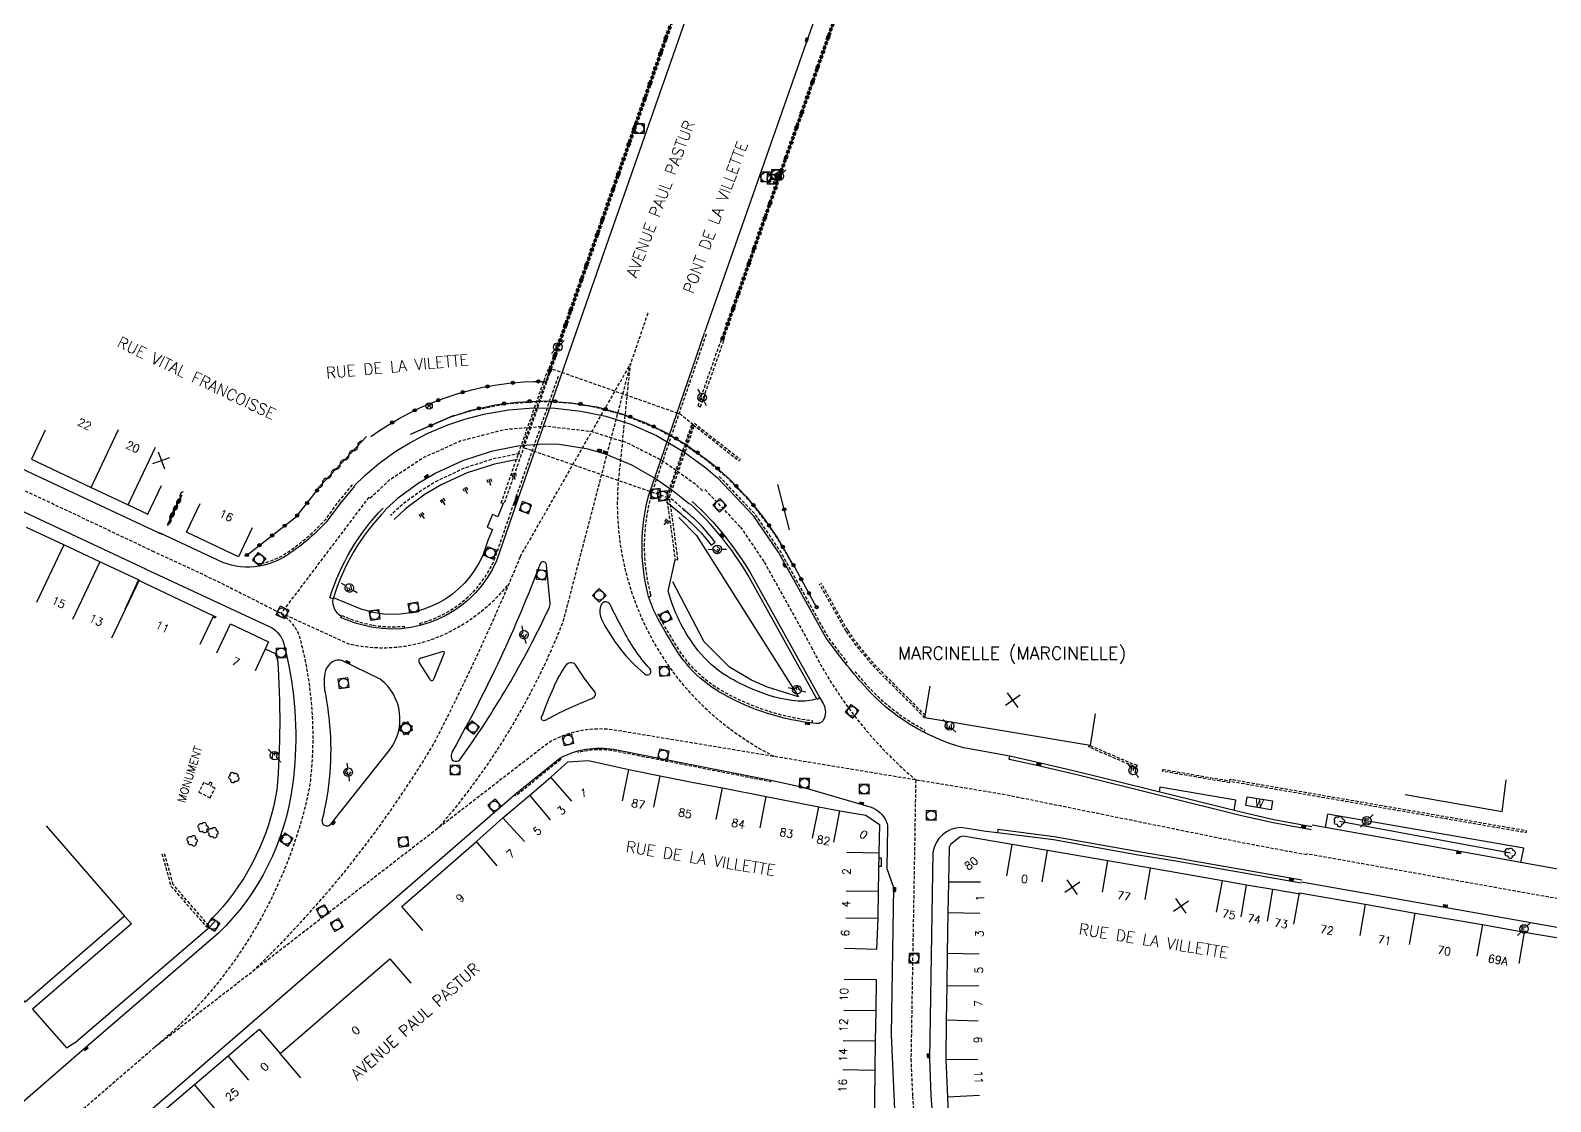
# Model space of a CAD drawing. Header units: millimetres. Extents: x 154000 to 155001, y 121000 to 122000.
# Drawn here: x 154498.4 to 154735.9, y 121436.9 to 121604.3 of the extents above; entities that cross this region are included whole.
import ezdxf
from ezdxf.enums import TextEntityAlignment as Align

# ---------------------------------------------------------------- set-up
doc = ezdxf.new("R2010")
doc.units = ezdxf.units.MM
doc.linetypes.add('DASHED', pattern=[0.75, 0.5, -0.25])
doc.layers.get('0').update_dxf_attribs({"linetype": 'CONTINUOUS'})
for name, color, linetype in [('W0001', 6, 'DASHED'), ('W0008', 7, 'CONTINUOUS'), ('W0017', 7, 'CONTINUOUS'), ('W0100', 7, 'CONTINUOUS'), ('W0112', 1, 'DASHED'), ('W0122', 7, 'DASHED'), ('W0211', 2, 'CONTINUOUS'), ('W0300', 7, 'CONTINUOUS'), ('W0302', 3, 'CONTINUOUS'), ('W0310', 3, 'CONTINUOUS'), ('W0322', 7, 'CONTINUOUS'), ('W0334', 7, 'CONTINUOUS'), ('W0400', 7, 'CONTINUOUS'), ('W0420', 7, 'CONTINUOUS'), ('W0469', 7, 'CONTINUOUS'), ('W0471', 7, 'CONTINUOUS'), ('W0980', 7, 'CONTINUOUS'), ('W0984', 7, 'CONTINUOUS'), ('W0989', 7, 'CONTINUOUS'), ('W0991', 7, 'CONTINUOUS'), ('W1102', 7, 'CONTINUOUS')]:
    doc.layers.add(name, color=color, linetype=linetype)
doc.styles.get("Standard").update_dxf_attribs({"font": 'romans.shx', "width": 0.85})

# ---------------------------------------------------------------- blocks, each defined once
blk = doc.blocks.new('T300')
for p, q in [((-0.8, 0.51), (-0.86, 0.34)), ((-0.86, 0.34), (-0.86, 0.17)), ((-0.86, 0.17), (-0.74, 0.06)), ((-0.69, 0.63), (-0.8, 0.51)), ((-0.8, -0.06), (-0.74, 0.06)), ((-0.74, 0.06), (-0.69, 0.11)), ((-0.57, 0.69), (-0.69, 0.63)), ((-0.46, 0.69), (-0.57, 0.69)), ((-0.29, 0.63), (-0.46, 0.69)), ((-0.29, 0.63), (-0.17, 0.74)), ((-0.23, 0.57), (-0.29, 0.63)), ((-0.17, 0.74), (-0.06, 0.8)), ((-0.06, 0.8), (0.06, 0.8)), ((0.06, 0.8), (0.23, 0.74)), ((0.23, 0.74), (0.34, 0.63)), ((0.34, 0.63), (0.4, 0.51)), ((0.46, 0.46), (0.34, 0.46)), ((0.4, 0.51), (0.4, 0.46)), ((0.57, 0.4), (0.46, 0.46)), ((0.57, 0.4), (0.69, 0.29)), ((0.69, 0.29), (0.74, 0.17)), ((0.74, 0.06), (0.69, -0.17)), ((0.74, 0.17), (0.74, 0.06)), ((-0.8, -0.17), (-0.8, -0.06)), ((-0.8, -0.23), (-0.8, -0.17)), ((-0.74, -0.34), (-0.8, -0.23)), ((-0.69, -0.4), (-0.74, -0.34)), ((-0.51, -0.46), (-0.69, -0.4)), ((-0.4, -0.46), (-0.51, -0.46)), ((-0.4, -0.46), (-0.34, -0.46)), ((-0.34, -0.46), (-0.34, -0.4)), ((-0.34, -0.51), (-0.34, -0.46)), ((-0.29, -0.63), (-0.34, -0.51)), ((-0.17, -0.74), (-0.29, -0.63)), ((-0.06, -0.8), (-0.17, -0.74)), ((0.06, -0.8), (-0.06, -0.8)), ((0.17, -0.74), (0.06, -0.8)), ((0.23, -0.69), (0.17, -0.74)), ((0.29, -0.46), (0.23, -0.46)), ((0.29, -0.63), (0.23, -0.69)), ((0.46, -0.4), (0.29, -0.46)), ((0.34, -0.51), (0.29, -0.63)), ((0.34, -0.51), (0.34, -0.46)), ((0.57, -0.34), (0.46, -0.4)), ((0.63, -0.29), (0.57, -0.34)), ((0.69, -0.17), (0.63, -0.29))]:
    blk.add_line(p, q)
blk = doc.blocks.new('T471')
for p, q in [((-0.333334, 0.333334), (-0.333334, -0.333334)), ((-0.333334, 0.333334), (0.333334, 0.333334)), ((-0.333334, 0), (0, 0)), ((0.500001, 0.500001), (1.000002, 1.000002)), ((-0.500001, -0.500001), (-1.000002, -1.000002)), ((-0.333334, -0.333334), (0.333334, -0.333334))]:
    blk.add_line(p, q)
blk.add_ellipse((0, 0), major_axis=(0.471405, 0.471405), ratio=1, start_param=5.4977871438, end_param=11.780972451)
blk = doc.blocks.new('T400')
for p, q in [((-0.15, 0.3), (0.15, 0.3)), ((-0.15, -0.25), (-0.15, 0.3)), ((-0.15, 0.15), (0.15, 0.15)), ((-0.15, 0), (0.15, 0)), ((0.15, 0.3), (0.15, -0.25)), ((-0.15, -0.15), (0.15, -0.15)), ((-0.15, -0.25), (-0.15, -0.3)), ((-0.15, -0.3), (0.15, -0.3)), ((0.15, -0.3), (0.15, -0.25))]:
    blk.add_line(p, q)
blk = doc.blocks.new('t322o')
at = {"color": 0, "linetype": 'Continuous'}
for radius in [0.25, 0.15]:
    blk.add_circle((0, 0), radius, dxfattribs=at)
blk = doc.blocks.new('T420')
for p, q in [((0.75, 0.75), (-0.75, 0.75)), ((-0.75, 0.75), (-0.75, -0.75)), ((0.75, 0.75), (0.75, -0.75)), ((0.75, -0.75), (-0.75, -0.75))]:
    blk.add_line(p, q)
blk.add_ellipse((0, 0), major_axis=(-0.53, 0.53), ratio=1, start_param=3.926991, end_param=10.210176)
blk = doc.blocks.new('t310o')
at = {"color": 0, "linetype": 'Continuous'}
for centre, start, end in [((-0.5, 0.38), 216.8699, 323.1304), ((0.5, -0.37), 36.8699, 143.1303)]:
    blk.add_arc(centre, 0.625, start, end, dxfattribs=at)
blk = doc.blocks.new('t211o')
at = {"color": 0, "linetype": 'Continuous'}
for p, q in [((-0.29, 0.5), (-0.29, 0)), ((0, 1), (0, 0)), ((0.29, 0.5), (0.29, 0))]:
    blk.add_line(p, q, dxfattribs=at)
blk = doc.blocks.new('t991o')
at = {"color": 0, "linetype": 'Continuous'}
for p, q in [((-1, 1), (1, -1)), ((-1, -1), (1, 1))]:
    blk.add_line(p, q, dxfattribs=at)
blk = doc.blocks.new('T469')
at = {"color": 0, "linetype": 'Continuous', "flags": 128}
for points in [[(-0.35, 0.35), (0.35, -0.35)], [(-0.35, -0.35), (0.35, 0.35)]]:
    blk.add_lwpolyline(points, dxfattribs=at)
at = {"color": 0, "linetype": 'Continuous'}
blk.add_circle((0, 0), 0.5, dxfattribs=at)

msp = doc.modelspace()

# ---------------------------------------------------------------- linework, layer by layer
at = {"layer": 'W0001'}
msp.add_lwpolyline([(154517.75, 121522.81), (154475.78, 121542.64), (154434.2, 121561.84), (154391.44, 121581.75), (154354.01, 121599.19), (154338.71, 121606.31)], dxfattribs=at)
at = {"layer": 'W0001', "flags": 128}
for points in [[(154594.87, 121560.09), (154592.15, 121552.12), (154581.58, 121511.77, -0.085002), (154562.09, 121479.61)], [(154614.61, 121490.82, -0.300878), (154590.24, 121533.09), (154592.15, 121552.12)], [(154517.42, 121522.99), (154527.2, 121518.44), (154536.85, 121513.56, -0.190432), (154540.36, 121509.8, -0.022184), (154541.4, 121505.49, -0.081433), (154542.01, 121485.98, -0.16842), (154517.92, 121445.45), (154424.29, 121364.51), (154193.3, 121165.28), (154006.71, 121004.48)], [(154574.94, 121522.04, -0.021142), (154561.45, 121492.89, -0.06709), (154533.04, 121457.14)], [(154536.85, 121513.56), (154548.11, 121508.46, 0.174368), (154563.57, 121510.16, 0.107546), (154573.13, 121517.73)], [(154697.8, 121475.45), (154686.93, 121477.5), (154650.45, 121484.89), (154590.05, 121494.89, 0.175034), (154579.46, 121493.04), (154517.92, 121445.45)]]:
    msp.add_lwpolyline(points, format="xyb", dxfattribs=at)
for points in [[(154574.94, 121522.04), (154592.15, 121552.12)], [(154551.47, 121531.21), (154554.67, 121534.16), (154559.73, 121537.5), (154565.56, 121540.14), (154572.48, 121541.95), (154578.96, 121542.47), (154586, 121541.65), (154591.6, 121539.88), (154597.31, 121536.99), (154602.29, 121533.42), (154603.5, 121532.27)], [(154551.28, 121531.35), (154537.59, 121513.22)], [(155000, 121421.94), (154820.58, 121453.67), (154697.82, 121475.61)]]:
    msp.add_lwpolyline(points, dxfattribs=at)
at = {"layer": 'W0001'}
msp.add_lwpolyline([(154603.79, 121532.54), (154609.34, 121526.69), (154613.07, 121521.21), (154620.41, 121507.95, 0.10158), (154636.73, 121487.16), (154635.98, 121443.55), (154636.23, 121437.7), (154636.67, 121431.61), (154637.02, 121427.81), (154638.25, 121415.71), (154639.95, 121400.87), (154640.88, 121391.45), (154641.72, 121371.3), (154641.49, 121348.35)], format="xyb", dxfattribs=at)
at = {"layer": 'W0008', "flags": 128}
for points in [[(154540.08, 121670.84), (154548.07, 121669.32), (154569.29, 121665.17), (154591.85, 121660.92), (154602.62, 121658.92, -0.059782), (154605.61, 121658.28, -0.0824), (154607.57, 121657.23, -0.075557), (154609.86, 121654.83, -0.04813), (154612.41, 121650.32, -0.103946), (154613.42, 121645.64, -0.084456), (154612.47, 121639.84), (154611.01, 121635.47), (154606.92, 121623.73), (154599.5, 121602.43), (154588.08, 121569.75), (154581.23, 121550.15)], [(154339.53, 121609.24), (154370.13, 121594.97), (154465.11, 121550.74), (154477.23, 121545.16, 0.0504), (154478.89, 121545.74, 0.04), (154480.06, 121546.5), (154485, 121544.18, 0.0335), (154485.53, 121542.38, 0.031), (154486.3, 121540.83), (154519.05, 121525.53)]]:
    msp.add_lwpolyline(points, format="xyb", dxfattribs=at)
for points in [[(154629.44, 121630.21), (154619.91, 121603.26), (154603.72, 121557.08)], [(154516.45, 121520.09), (154469.18, 121542.24), (154366.66, 121590.01), (154337.56, 121603.54)], [(154549.01, 121533.1), (154550.65, 121534.74), (154552.85, 121536.62), (154555.49, 121538.52), (154557.67, 121539.86), (154560.41, 121541.29), (154563.61, 121542.65), (154566.28, 121543.55), (154569.28, 121544.34), (154573.1, 121545.01), (154577.04, 121545.31), (154580.42, 121545.25), (154584.4, 121544.82), (154588.3, 121543.99), (154592.23, 121542.74), (154596.21, 121540.99), (154600.68, 121538.36), (154603.92, 121535.95), (154605.74, 121534.39)], [(154601.38, 121530.26), (154599.07, 121532.15), (154596, 121534.29), (154592.38, 121536.33), (154588.25, 121538.07), (154585.55, 121538.88), (154581.01, 121539.58), (154578.49, 121539.63), (154574.57, 121539.3), (154570.42, 121538.48), (154565.9, 121537.03), (154561.74, 121535.13), (154558.98, 121533.49), (154555.74, 121531.09), (154553.86, 121529.36)], [(154921.02, 121440.7), (154940.26, 121437.33), (154938.8, 121439.51), (154923.26, 121442.24), (154921.02, 121440.7), (154875.58, 121448.63), (154823.8, 121457.8), (154801.33, 121461.8), (154799.38, 121462.18), (154775.36, 121466.45), (154739.07, 121472.84), (154731.29, 121474.25), (154721.17, 121476.09), (154700.69, 121479.75), (154698.67, 121480.1)], [(154697.01, 121471.24), (154719.97, 121467.16), (154750.63, 121461.7), (154764.88, 121459.18)]]:
    msp.add_lwpolyline(points, dxfattribs=at)
at = {"layer": 'W0008'}
for points in [[(154601.83, 121530.69, -0.074215), (154610.91, 121519.46), (154621.77, 121499.98), (154622.11, 121499.39, -0.241), (154622.44, 121496.75, -0.34584), (154621.18, 121495.96, -0.101171), (154606.48, 121500.65, -0.122231), (154599.53, 121507.18, -0.02272), (154596.17, 121512.92, -0.059065), (154594.89, 121516.27, -0.128656), (154595.03, 121531.66), (154603.75, 121557.06)], [(154581.24, 121550.16), (154574.16, 121529.87), (154571.21, 121521.38, -0.345234), (154551.89, 121511.01, -0.06587), (154546.91, 121512.57), (154546.98, 121512.73, -0.293514), (154545.7, 121515.45), (154545.22, 121515.61, -0.121244), (154553.51, 121529.63)], [(154549.05, 121533.07), (154546.74, 121530.32), (154544.96, 121527.85, -0.067423), (154538.46, 121522.25, -0.102293), (154534.14, 121520.56, -0.137756), (154528.47, 121521.16), (154518.61, 121525.76)], [(154698.53, 121479.37), (154692.58, 121480.46), (154687.65, 121481.58), (154661.88, 121487.96), (154655.44, 121489.47), (154651.33, 121490.38), (154651.44, 121490.87), (154644.25, 121492.17, -0.145857), (154628.71, 121501.87, -0.024402), (154622.69, 121509.4), (154615.36, 121522.63), (154611.44, 121528.38), (154605.74, 121534.4)], [(154516.22, 121520.22), (154535.72, 121511.16, -0.183317), (154537.85, 121508.93, -0.021463), (154538.8, 121504.98, -0.081433), (154539.37, 121486.33, -0.16791), (154527.79, 121463.2), (154506.75, 121445.07), (154481.23, 121422.96), (154461.8, 121406.09), (154439.83, 121387.12), (154283.61, 121252.35), (154282.48, 121251.37, -0.293317), (154271.75, 121249.91), (154266.72, 121252.05, 0.15441), (154256.88, 121251.61, -0.068412), (154253.72, 121250.92, -0.026093), (154251.95, 121250.88, -0.082742), (154250.7, 121251.05), (154230.25, 121257.36)], [(154514.77, 121433.47), (154574.11, 121484.88), (154581.14, 121490.56, -0.16989), (154589.51, 121491.95), (154614.07, 121487.12), (154618.89, 121486.1), (154629.78, 121482.91, -0.193193), (154632.09, 121480.76, -0.085826), (154632.34, 121479.85), (154632.2, 121473.3), (154633.26, 121470.33), (154632.92, 121447.4), (154633.59, 121432.16)], [(154697.06, 121471.51), (154677.16, 121475), (154671.6, 121475.92), (154658.34, 121478.29), (154649.57, 121479.4), (154649.51, 121478.9), (154647.69, 121479.12), (154643.8, 121479.75, 0.364267), (154639.42, 121475.81), (154638.86, 121443.59), (154639.11, 121437.86), (154639.54, 121431.85), (154639.89, 121428.09), (154641.12, 121416.02), (154642.82, 121401.18), (154643.76, 121391.66), (154643.76, 121391.66), (154644.61, 121371.34), (154644.37, 121348.32)]]:
    msp.add_lwpolyline(points, format="xyb", dxfattribs=at)
at = {"layer": 'W0008', "flags": 128}
for points in [[(154564.42, 121491.77, 0.066009), (154564.15, 121491.06, 0.770471), (154565.5, 121490.31, 0.046522), (154579.44, 121514, 0.106155), (154579.61, 121514.75), (154579.05, 121520.8, 0.787987), (154578.06, 121520.96, -0.038008)], [(154588.03, 121514.94, 0.233012), (154587.47, 121514.27, 0.178029), (154587.69, 121512.18, 0.105867), (154594.38, 121503.76, 1.006704), (154595.18, 121504.56, -0.070836), (154590.92, 121510.83, -0.013326), (154588.96, 121514.62, 0.280597), (154588.16, 121514.98, 0.043376)], [(154545.22, 121505.29, 0.17575), (154544.41, 121503.83, 0.0872), (154544.45, 121500.82, -0.024802), (154545.16, 121495.69, -0.084496), (154543.96, 121480.83, 0.73193), (154545.35, 121480.26), (154554.53, 121491.81, 0.41008), (154553.08, 121502.93), (154547.09, 121505.81, 0.29044)], [(154583.46, 121505.27, 0.030807), (154586.59, 121500.88, -0.42253), (154586.15, 121499.85, 0.032572), (154578.84, 121496.47, -0.692922), (154578.29, 121496.95, -0.013625), (154580.17, 121501.63, -0.058905), (154582.16, 121505.14, -0.4947)]]:
    msp.add_lwpolyline(points, format="xyb", close=True, dxfattribs=at)
at = {"layer": 'W0008'}
msp.add_lwpolyline([(154562.89, 121507.22), (154559.48, 121506.22, 0.540894), (154559.17, 121505.44), (154560.76, 121502.96, 0.602943), (154561.47, 121502.91), (154563.08, 121506.91, 0.655528)], format="xyb", close=True, dxfattribs=at)
at = {"layer": 'W0017', "flags": 128}
msp.add_lwpolyline([(154731.29, 121474.25), (154731.75, 121476.51), (154701.05, 121481.82), (154700.69, 121479.75)], dxfattribs=at)
at = {"layer": 'W0100', "flags": 128}
for points in [[(154500.74, 121541.81), (154498.6, 121537.29), (154507.91, 121532.89), (154513.67, 121530.15), (154516.75, 121528.68), (154518.9, 121533.2)], [(154515.39, 121518.36), (154509.27, 121521.27), (154503.64, 121523.93), (154497.83, 121526.63)], [(154695.82, 121464.61), (154696.67, 121469.54), (154706.97, 121467.77), (154714.75, 121466.36), (154725.27, 121464.55), (154731.84, 121463.39), (154755.25, 121459.45), (154753.88, 121452.5), (154758.92, 121443.84), (154754.61, 121441.32)]]:
    msp.add_lwpolyline(points, dxfattribs=at)
at = {"layer": 'W0100'}
for points in [[(154533.08, 121526.57), (154530.95, 121522.04), (154522.82, 121525.86), (154524.94, 121530.39)], [(154515.33, 121518.38), (154527.03, 121512.83), (154524.89, 121508.31)], [(154527.55, 121507.03), (154529.66, 121511.56), (154535.62, 121508.77), (154533.51, 121504.24)], [(154664.79, 121497.49), (154663.96, 121492.55), (154638.18, 121496.88), (154639.01, 121501.81)], [(154559.71, 121463.62), (154556.43, 121467.39), (154568.09, 121477.52), (154572.24, 121481.26), (154576.45, 121484.76), (154579.73, 121487.61), (154582.4, 121490), (154585.6, 121490.2), (154591.89, 121488.8), (154596.82, 121487.8), (154601.74, 121486.84), (154606.53, 121485.91), (154613.39, 121484.58), (154621.61, 121482.95), (154624.87, 121482.33), (154628.96, 121481.64), (154631.07, 121480.21), (154630.99, 121475.78), (154630.87, 121469.76), (154630.81, 121465.55), (154630.62, 121460.65), (154625.63, 121460.83)], [(154500.9, 121480), (154513.12, 121465.89), (154497.62, 121452.46), (154488.66, 121462.8), (154473.64, 121449.79), (154470.37, 121453.57)], [(154696.77, 121469.29), (154692.5, 121470.02), (154688.42, 121470.71), (154684.67, 121471.42), (154673.42, 121473.39), (154666.76, 121474.54), (154657.32, 121476.16), (154651.81, 121477.09), (154644.12, 121478.38), (154643.68, 121478.26), (154642.17, 121477.06), (154641.94, 121476.68), (154641.94, 121476.68), (154641.85, 121471.21), (154641.75, 121466.39), (154641.63, 121460.03), (154641.59, 121454.99), (154641.47, 121449.6), (154641.43, 121443.46), (154641.71, 121437.61), (154641.9, 121431.95)], [(154625.56, 121456.04), (154630.56, 121455.99), (154630.51, 121451.15), (154630.42, 121446.38), (154630.36, 121441.83), (154630.29, 121436.85), (154630.29, 121436.85), (154630.3, 121432.43), (154630.75, 121428.77), (154631.53, 121422.8), (154632.39, 121416.06), (154633.29, 121409.27), (154634.21, 121402.72), (154636.42, 121385), (154635.92, 121384.95), (154635.9, 121385.14), (154631.28, 121384.62), (154631.25, 121385.78), (154617.52, 121384.13), (154617.47, 121384.53), (154617.11, 121384.49), (154616.77, 121389.08)]]:
    msp.add_lwpolyline(points, dxfattribs=at)
msp.add_lwpolyline([(154692.49, 121483.88), (154692.24, 121482.48), (154688.28, 121483.15), (154688.53, 121484.55)], close=True, dxfattribs=at)
msp.add_lwpolyline([(154585.87, 121386.37), (154586.15, 121381.37), (154562.32, 121380.01), (154549.98, 121379.29, -0.256145), (154537.4, 121386.96), (154535.9, 121389.56), (154534.2, 121392.49), (154526.49, 121405.69), (154524.73, 121408.74), (154520.81, 121415.66), (154514.85, 121425.73), (154516.07, 121432.94), (154518.84, 121435.16), (154524.07, 121439.57), (154529.31, 121444.05), (154534.15, 121448.23), (154537.43, 121444.43), (154554.58, 121459.23), (154557.83, 121455.42)], format="xyb", dxfattribs=at)
at = {"layer": 'W0112', "flags": 128}
for points in [[(154609.03, 121636.17), (154604.92, 121624.42), (154597.5, 121603.13), (154586.08, 121570.45), (154579.23, 121550.85)], [(154609.38, 121636.04), (154605.27, 121624.3), (154597.86, 121603.01), (154586.43, 121570.32), (154579.58, 121550.72)], [(154606.39, 121556.14), (154622.57, 121602.33), (154632.08, 121629.28)], [(154606.72, 121556.03), (154622.9, 121602.21), (154632.41, 121629.16)], [(154564.65, 121544.1), (154567.63, 121544.96), (154572.82, 121545.97), (154578.18, 121546.34), (154582.79, 121546.08), (154586.43, 121545.49), (154591.18, 121544.2), (154596.33, 121542.07), (154599.56, 121540.3), (154603.79, 121537.39), (154607.15, 121534.53), (154610.48, 121531.09), (154613.32, 121527.52), (154615.1, 121524.89), (154616.77, 121522.09), (154617.48, 121520.81)], [(154601.96, 121542.68), (154609.2, 121536.98)], [(154602.15, 121542.92), (154609.38, 121537.21)], [(154574.87, 121538.14), (154574.73, 121538.13), (154570.71, 121537.33), (154566.33, 121535.93), (154562.29, 121534.07), (154559.64, 121532.5), (154556.49, 121530.18), (154554.66, 121528.49)], [(154600.63, 121529.34), (154598.36, 121531.2), (154598.03, 121531.43)]]:
    msp.add_lwpolyline(points, dxfattribs=at)
at = {"layer": 'W0112'}
for points in [[(154595.02, 121515.79), (154595.36, 121515.87, -0.008377), (154595.23, 121516.36, -0.128558), (154595.36, 121531.56), (154604.07, 121556.93)], [(154559.34, 121511.3), (154559.25, 121511.64, 0.23056), (154570.88, 121521.51), (154573.83, 121529.99), (154580.9, 121550.24)], [(154638.18, 121496.88), (154631.71, 121503.32, -0.050862), (154625.85, 121510.38), (154621.72, 121517.75)], [(154638.24, 121497.24), (154631.92, 121503.54, -0.0508), (154626.1, 121510.53), (154621.98, 121517.9)], [(154546.98, 121512.73), (154547.06, 121512.88, 0.06587), (154551.95, 121511.35, 0.070404), (154556.83, 121511.2), (154556.87, 121510.85)]]:
    msp.add_lwpolyline(points, format="xyb", dxfattribs=at)
for points in [[(154606.32, 121555.96), (154602.68, 121545.61), (154603.1, 121545.46), (154606.74, 121555.78)], [(154579.55, 121550.74), (154572.4, 121530.3), (154571.97, 121530.45), (154579.14, 121550.92)], [(154527.03, 121512.83), (154527.41, 121512.65), (154527.3, 121512.42), (154526.93, 121512.6)], [(154663.96, 121492.55), (154670.87, 121489.59), (154670.89, 121489.64), (154671.32, 121489.47), (154671.14, 121489.03), (154670.71, 121489.21), (154670.75, 121489.31), (154663.8, 121492.28), (154663.92, 121492.56)], [(154581.14, 121490.56), (154581.31, 121490.38), (154581.28, 121490.35), (154574.27, 121484.69), (154574.11, 121484.88)], [(154685.8, 121486.72), (154675.28, 121488.52), (154675.33, 121488.81), (154685.82, 121487.02)], [(154518.96, 121475.63), (154520.37, 121470.59), (154525.96, 121464.15), (154526.27, 121464.42), (154520.74, 121470.79), (154519.35, 121475.74)]]:
    msp.add_lwpolyline(points, dxfattribs=at)
for points in [[(154599.59, 121521.61), (154598.27, 121531.38), (154602.12, 121542.46), (154601.69, 121542.6), (154597.81, 121531.43), (154599.14, 121521.55)], [(154526.79, 121486.64), (154526.44, 121486.83), (154526.22, 121486.4), (154525.5, 121486.77), (154524.72, 121485.28), (154526.49, 121484.38), (154527.27, 121485.87), (154526.58, 121486.22)]]:
    msp.add_lwpolyline(points, close=True, dxfattribs=at)
at = {"layer": 'W0112', "flags": 128}
for points in [[(154534.14, 121520.56), (154534.08, 121520.91, 0.102293), (154538.27, 121522.54, 0.067283), (154544.69, 121528.07), (154546.46, 121530.53), (154548.77, 121533.29)], [(154625.74, 121505.39), (154626.02, 121505.61, -0.012688), (154622.99, 121509.58), (154615.66, 121522.81), (154611.71, 121528.61), (154606, 121534.64)], [(154620.54, 121496.04), (154620.59, 121496.38, -0.09696), (154606.65, 121500.96, -0.122231), (154599.82, 121507.37, -0.022688), (154596.48, 121513.08), (154596.17, 121512.91)], [(154638.02, 121494.61), (154638.18, 121494.92, -0.092837), (154628.97, 121502.1, -0.006497), (154627.31, 121504.04), (154627.04, 121503.81)], [(154614.07, 121487.12), (154614.02, 121486.88), (154614.02, 121486.88), (154589.46, 121491.71, 0.109718), (154584.01, 121491.45), (154583.94, 121491.69)]]:
    msp.add_lwpolyline(points, format="xyb", dxfattribs=at)
msp.add_lwpolyline([(154685.79, 121486.93), (154685.85, 121487.28), (154732.09, 121479.27), (154732.03, 121478.92)], close=True, dxfattribs=at)
at = {"layer": 'W0122', "flags": 128}
msp.add_lwpolyline([(154597.96, 121531.32), (154601.96, 121542.68), (154599.96, 121544.31), (154579.63, 121551.47), (154575.28, 121539.18)], close=True, dxfattribs=at)
at = {"layer": 'W0211', "flags": 128}
for points in [[(154574.54, 121537.24), (154570.92, 121536.52), (154566.63, 121535.14), (154562.68, 121533.33), (154560.1, 121531.8), (154557.03, 121529.53), (154555.23, 121527.87)], [(154600.1, 121528.69), (154597.85, 121530.53), (154597.75, 121530.6)]]:
    msp.add_lwpolyline(points, dxfattribs=at)
at = {"layer": 'W0302'}
msp.add_lwpolyline([(154599.73, 121528.17), (154602.5, 121525.39), (154618.44, 121500.17), (154613.57, 121501.67), (154611.08, 121502.74), (154607.64, 121504.81), (154603.66, 121508.75), (154598.76, 121518.11)], dxfattribs=at)
at = {"layer": 'W0302', "flags": 128}
msp.add_lwpolyline([(154729.64, 121475.7), (154702.96, 121480.65)], dxfattribs=at)
at = {"layer": 'W0310'}
msp.add_line((154519.88, 121527.11), (154522.07, 121531.69), dxfattribs=at)
at = {"layer": 'W0310', "flags": 128}
msp.add_lwpolyline([(154542.94, 121532.36), (154550.93, 121540.82)], dxfattribs=at)
at = {"layer": 'W0310'}
msp.add_lwpolyline([(154519.88, 121527.15), (154522.07, 121531.74)], dxfattribs=at)
at = {"layer": 'W0322', "flags": 128}
for points in [[(154609.21, 121636.1), (154605.1, 121624.36), (154597.68, 121603.07), (154586.25, 121570.39), (154579.41, 121550.79)], [(154606.54, 121556.09), (154622.72, 121602.27), (154632.23, 121629.22)], [(154551.6, 121540.83), (154552.94, 121541.77), (154554.2, 121542.58), (154556.05, 121543.67), (154557.59, 121544.49), (154559.38, 121545.35), (154561.64, 121546.31), (154563.06, 121546.83), (154565.24, 121547.54), (154567.38, 121548.13), (154569.1, 121548.52), (154570.96, 121548.86), (154573.16, 121549.17), (154575.48, 121549.37), (154577.08, 121549.43), (154578.97, 121549.44), (154579.68, 121551.45)], [(154578.97, 121549.44), (154579.68, 121551.45)], [(154557.79, 121541.18), (154564.1, 121543.92), (154567.29, 121544.93), (154571.05, 121545.76), (154574.4, 121546.22), (154578.73, 121546.4), (154582.95, 121546.12), (154586.89, 121545.46), (154590.82, 121544.39), (154594.57, 121542.96), (154597.57, 121541.51), (154600.9, 121539.53), (154604.8, 121536.67), (154607.57, 121534.22), (154610.24, 121531.46), (154612.83, 121528.28), (154615.18, 121524.88), (154617.53, 121520.84)], [(154557.79, 121541.18), (154564.64, 121544.16)], [(154616.99, 121526.26), (154615.21, 121533.33)]]:
    msp.add_lwpolyline(points, dxfattribs=at)
at = {"layer": 'W0322'}
for points in [[(154532.23, 121522.31), (154539.98, 121528.34), (154543.46, 121532.75)], [(154621.25, 121514.16), (154617.57, 121520.86)]]:
    msp.add_lwpolyline(points, dxfattribs=at)
at = {"layer": 'W0334'}
for points in [[(154572.27, 121530.35), (154571.45, 121528.29), (154570.59, 121528.64), (154569.79, 121526.66), (154570.61, 121526.31), (154569.9, 121524.59), (154569.08, 121522.22, -0.343648), (154552.28, 121513.26, -0.033817), (154549.81, 121513.98), (154545.75, 121515.62)], [(154621.28, 121499.84, -0.107975), (154618.29, 121499.49, -0.082115), (154611.31, 121501.32, -0.027206), (154607.81, 121503.03, -0.08778), (154603.21, 121506.8, -0.107953), (154598.07, 121516.67), (154599.14, 121521.55)], [(154535.1, 121507.64), (154536.67, 121506.94), (154537.02, 121505.92, -0.039491), (154536.91, 121485.62, -0.146922), (154527.57, 121466.33), (154526.88, 121465.63), (154527.35, 121465.13), (154526.02, 121463.78), (154505.76, 121446.37)]]:
    msp.add_lwpolyline(points, format="xyb", dxfattribs=at)
at = {"layer": 'W0334', "flags": 128}
for points in [[(154621.77, 121499.98), (154621.34, 121499.73), (154610.48, 121519.21, 0.074185), (154601.49, 121530.32)], [(154553.91, 121529.32, 0.12169), (154545.7, 121515.46, 0.12169)], [(154599.98, 121528.78, -0.068677), (154604.77, 121523.84), (154605.39, 121524.3, 0.068677), (154600.46, 121529.39)]]:
    msp.add_lwpolyline(points, format="xyb", dxfattribs=at)
at = {"layer": 'W0334'}
for points in [[(154698.63, 121479.86), (154692.68, 121480.95), (154687.76, 121482.07), (154662, 121488.45), (154655.55, 121489.96), (154651.44, 121490.87)], [(154686.5, 121482.38), (154686.76, 121484), (154674.87, 121486.01), (154674.78, 121485.28)], [(154696.96, 121471.02), (154677.08, 121474.51), (154671.51, 121475.43), (154658.27, 121477.8), (154649.51, 121478.9)], [(154630.97, 121474.99), (154631.34, 121474.99), (154631.34, 121473.64), (154630.95, 121473.65)], [(154513.12, 121465.89), (154514.2, 121464.67), (154498.76, 121451.33), (154504.04, 121445.31), (154505.76, 121446.37)]]:
    msp.add_lwpolyline(points, dxfattribs=at)
at = {"layer": 'W1102'}
for p, q in [((154507.91, 121532.89), (154512.19, 121541.93)), ((154513.67, 121530.15), (154517.96, 121539.18)), ((154503.64, 121523.93), (154499.37, 121514.88)), ((154509.27, 121521.27), (154504.99, 121512.23)), ((154515.39, 121518.36), (154511.11, 121509.33)), ((154513.22, 121513.85), (154515.33, 121518.38)), ((154583.01, 121483.83), (154579.73, 121487.61)), ((154590.9, 121483.89), (154591.89, 121488.8)), ((154595.83, 121482.9), (154596.82, 121487.8)), ((154605.58, 121481), (154606.53, 121485.91)), ((154728.36, 121482.2), (154729, 121487.16)), ((154579.65, 121480.92), (154576.45, 121484.76)), ((154612.44, 121479.67), (154613.39, 121484.58)), ((154620.63, 121478.05), (154621.61, 121482.95)), ((154728.36, 121482.2), (154713.19, 121484.83)), ((154575.59, 121477.54), (154572.24, 121481.26)), ((154623.94, 121477.42), (154624.87, 121482.33)), ((154571.36, 121473.74), (154568.09, 121477.52)), ((154625.99, 121475.87), (154630.99, 121475.78)), ((154650.98, 121472.16), (154651.81, 121477.09)), ((154656.48, 121471.23), (154657.32, 121476.16)), ((154665.92, 121469.61), (154666.76, 121474.54)), ((154672.56, 121468.46), (154673.42, 121473.39)), ((154646.85, 121471.18), (154641.85, 121471.21)), ((154683.73, 121466.51), (154684.67, 121471.42)), ((154625.88, 121469.85), (154630.87, 121469.76)), ((154687.59, 121465.78), (154688.42, 121470.71)), ((154691.67, 121465.09), (154692.5, 121470.02)), ((154646.74, 121466.29), (154641.75, 121466.39)), ((154706.97, 121467.77), (154706.1, 121462.85)), ((154713.88, 121461.44), (154714.75, 121466.36)), ((154625.81, 121465.63), (154630.81, 121465.55)), ((154725.27, 121464.55), (154724.41, 121459.62)), ((154730.99, 121458.47), (154731.84, 121463.39)), ((154646.63, 121459.94), (154641.63, 121460.03)), ((154646.59, 121454.95), (154641.59, 121454.99)), ((154625.51, 121451.2), (154630.51, 121451.15)), ((154646.47, 121449.49), (154641.47, 121449.6)), ((154625.42, 121446.47), (154630.42, 121446.38)), ((154532.55, 121440.24), (154529.31, 121444.05)), ((154540.68, 121440.62), (154537.43, 121444.43)), ((154646.44, 121443.43), (154641.43, 121443.46)), ((154625.36, 121441.9), (154630.36, 121441.83)), ((154527.29, 121435.76), (154524.07, 121439.57)), ((154646.7, 121437.85), (154641.71, 121437.61))]:
    msp.add_line(p, q, dxfattribs=at)

# ---------------------------------------------------------------- block references
at = {"layer": 'W0211'}
for p, rotation in [((154573.95, 121535.08), 191.2282058653301), ((154566.31, 121532.79), 204.6747495855658), ((154570.07, 121534.14), 197.7547984155789), ((154562.72, 121531.03), 210.6050932729837), ((154559.41, 121528.8), 216.5115444117589), ((154598.06, 121527.78), 140.7222253957359)]:
    msp.add_blockref('t211o', p, dxfattribs=dict(at, rotation=rotation))
at = {"layer": 'W0300'}
for p, rotation in [((154530.24, 121487.47), 334.921673954151), ((154525.35, 121479.8), 153.001884343461), ((154523.66, 121477.74), 153.001884343461), ((154526.91, 121479.01), 153.001884343461)]:
    msp.add_blockref('T300', p, dxfattribs=dict(at, rotation=rotation))
for p in [(154702.96, 121480.65), (154729.64, 121475.7)]:
    msp.add_blockref('T300', p, dxfattribs=at)
at = {"layer": 'W0310'}
for p, rotation in [((154549.56, 121539.36), 46.61493643330303), ((154546.81, 121536.45), 46.61493643330303), ((154548.18, 121537.91), 46.61493643330303), ((154545.44, 121535), 46.61493643330303), ((154544.06, 121533.55), 46.61493643330303), ((154520.88, 121529.19), 64.51527780340342), ((154521.32, 121530.16), 64.4773852944068), ((154521.37, 121530.24), 64.51527780340342), ((154521.85, 121531.28), 64.4773852944068), ((154521.87, 121531.28), 64.51527780340342), ((154520.24, 121527.9), 64.4773852944068), ((154520.38, 121528.15), 64.51527780340342), ((154520.78, 121529.03), 64.4773852944068)]:
    msp.add_blockref('t310o', p, dxfattribs=dict(at, rotation=rotation))
at = {"layer": 'W0322'}
for p, rotation in [((154597.67, 121603.06), 250.7334643795408), ((154623.08, 121603.28), 70.57514004485436), ((154596.85, 121600.7), 250.7334643795408), ((154622.25, 121600.92), 70.69295424487991), ((154596.02, 121598.34), 250.7334643795408), ((154621.42, 121598.56), 70.69295424487991), ((154595.2, 121595.98), 250.7334643795408), ((154620.59, 121596.2), 70.69295424487991), ((154594.38, 121593.62), 250.7334643795408), ((154619.77, 121593.84), 70.69295424487991), ((154593.55, 121591.26), 250.7334643795408), ((154618.94, 121591.48), 70.69295424487991), ((154592.73, 121588.9), 250.7334643795408), ((154618.11, 121589.12), 70.69295424487991), ((154591.9, 121586.54), 250.7334643795408), ((154617.29, 121586.76), 70.69295424487991), ((154591.08, 121584.18), 250.7334643795408), ((154616.46, 121584.4), 70.69295424487991), ((154590.25, 121581.82), 250.7334643795408), ((154615.64, 121582.04), 70.69295424487991), ((154589.43, 121579.46), 250.7334643795408), ((154613.98, 121577.32), 70.69295424487991), ((154614.81, 121579.68), 70.69295424487991), ((154588.6, 121577.1), 250.7334643795408), ((154613.16, 121574.96), 70.69295424487991), ((154587.78, 121574.74), 250.7334643795408), ((154612.33, 121572.6), 70.69295424487991), ((154586.95, 121572.38), 250.7334643795408), ((154611.5, 121570.24), 70.69295424487991), ((154586.13, 121570.02), 250.740375247153), ((154610.68, 121567.89), 70.69295424487991), ((154585.3, 121567.66), 250.740375247153), ((154609.85, 121565.53), 70.69295424487991), ((154584.48, 121565.3), 250.740375247153), ((154609.02, 121563.17), 70.69295424487991), ((154583.65, 121562.94), 250.740375247153), ((154608.2, 121560.81), 70.69295424487991), ((154582.83, 121560.58), 250.740375247153), ((154607.37, 121558.45), 70.69295424487991), ((154582, 121558.22), 250.740375247153), ((154606.54, 121556.09), 70.69295424487991), ((154581.18, 121555.86), 250.740375247153), ((154580.35, 121553.5), 250.740375247153), ((154573.79, 121549.23), 5.64175949481093), ((154577.78, 121549.44), 0.3961911894502919), ((154579.53, 121551.14), 250.740375247153), ((154562.14, 121546.5), 20.69112245526883), ((154565.94, 121547.75), 15.73003426041845), ((154569.83, 121548.66), 10.73773538312522), ((154558.46, 121544.92), 25.67304500951047), ((154568.49, 121545.23), 13.26296799304089), ((154572.42, 121545.98), 8.203006611156086), ((154576.4, 121546.36), 2.665435213135226), ((154580.39, 121546.34), 356.8489732274067), ((154584.37, 121545.93), 351.1799579596778), ((154588.29, 121545.12), 345.6171080891577), ((154554.94, 121543.03), 30.75790535803707), ((154560.97, 121542.56), 23.5390376540487), ((154592.11, 121543.94), 340.0996254391599), ((154595.8, 121542.4), 334.5655059001878), ((154599.32, 121540.52), 329.178254605286), ((154602.66, 121538.32), 324.0697705928078), ((154605.8, 121535.83), 319.1903447453323), ((154543.19, 121532.4), 51.71636894728312), ((154608.71, 121533.09), 314.3737200136679), ((154541.64, 121530.44), 51.71636894728312), ((154611.38, 121530.12), 309.5752588160785), ((154540.09, 121528.48), 51.71636894728312), ((154616.19, 121529.45), 104.0811324927696), ((154536.18, 121525.38), 37.89110651000401), ((154538.15, 121526.91), 37.89110651000401), ((154613.81, 121526.94), 305.0273715313943), ((154534.2, 121523.84), 37.89110651000401), ((154615.98, 121523.58), 300.9302661209711), ((154532.23, 121522.31), 37.89110651000401), ((154617.64, 121520.73), 118.839698443786), ((154618.84, 121518.54), 118.839698443786), ((154620.05, 121516.35), 118.839698443786), ((154621.25, 121514.16), 118.839698443786)]:
    msp.add_blockref('t322o', p, dxfattribs=dict(at, rotation=rotation))
at = {"layer": 'W0400'}
for p, rotation in [((154619.71, 121602.86), 340.7659675565779), ((154587.34, 121538.69), 70.20979615000759), ((154588.24, 121538.36), 250.2097961486043), ((154560.3, 121534.63), 120.8567146287604), ((154574.18, 121530.46), 340.752248346479), ((154574.44, 121531.21), 340.752248346479), ((154606.5, 121525.39), 42.68720468145406), ((154616.26, 121520.68), 208.971412847577), ((154548, 121505.55), 244.317284375235), ((154619.8, 121495.97), 262.0155230445397), ((154655.95, 121489.62), 256.836645170117), ((154628.28, 121483.52), 73.68660825264193), ((154545.74, 121480.47), 320.4018245364493), ((154537.63, 121478.16), 146.6357636209548), ((154697.3, 121479.86), 259.634727142186), ((154721.54, 121475.79), 264.5907129476875), ((154695.39, 121471.55), 260.041338210734), ((154633.42, 121470.04), 359.3275820648494), ((154719.5, 121467.5), 80.62986534062875), ((154507.12, 121445.17), 130.9034152694186), ((154638.72, 121444.09), 359.010198393491)]:
    msp.add_blockref('T400', p, dxfattribs=dict(at, rotation=rotation))
at = {"layer": 'W0420'}
for p in [(154593.53, 121588.96), (154614.94, 121581.75), (154613.3, 121581.37), (154614.28, 121581.04)]:
    msp.add_blockref('T420', p, dxfattribs=at)
for p, rotation in [((154596.09, 121531.93), 97.686798570133), ((154575.76, 121529.71), 250.752248346479), ((154597.19, 121531.56), 97.686798570133), ((154606.11, 121530.08), 133.139668569476), ((154570.28, 121522.63), 247.190553926507), ((154534.15, 121521.66), 51.7163689472832), ((154578.29, 121519.24), 174.695090372355), ((154587.29, 121516), 315.586328141563), ((154537.78, 121513.33), 335.057960576094), ((154552.22, 121512.97), 188.811693185685), ((154558.31, 121514.12), 188.811693185685), ((154597.65, 121512.65), 26.22153825198311), ((154537.57, 121507.03), 91.67270761369149), ((154597.45, 121504.12), 3.58180476788103), ((154547.35, 121502.25), 277.893644973519), ((154626.79, 121497.89), 142.050567977891), ((154557.1, 121495.23), 29.5246426412643), ((154557.1, 121495.25), 153.001884343461), ((154567.55, 121495.35), 141.425174693045), ((154582.42, 121493.4), 283.1615666850901), ((154597.29, 121491.08), 348.611069079581), ((154564.75, 121488.7), 359.103699659058), ((154619.36, 121486.65), 269.143271072477), ((154628.7, 121485.72), 269.143271072477), ((154570.93, 121483.1), 40.9767293500921), ((154639.17, 121481.61), 269.143271072477), ((154538.4, 121477.87), 56.6357636209548), ((154556.7, 121477.51), 186.3549062881009), ((154544.08, 121466.64), 28.3000868330512), ((154526.97, 121464.59), 56.6357636209548), ((154546.26, 121464.49), 28.3000868330512), ((154636.49, 121459.28), 269.143271072477)]:
    msp.add_blockref('T420', p, dxfattribs=dict(at, rotation=rotation))
at = {"layer": 'W0469'}
msp.add_blockref('T469', (154560.71, 121545.6), dxfattribs=at)
at = {"layer": 'W0471'}
for p in [(154615.43, 121581.51), (154580.82, 121554.82), (154707.21, 121480.77), (154731.77, 121463.88)]:
    msp.add_blockref('T471', p, dxfattribs=at)
for p, rotation in [((154603.36, 121546.94), 70.83316029647321), ((154605.73, 121523.19), 136.910524532015), ((154548.24, 121517.17), 104.8612496594449), ((154575.52, 121509.87), 56.9823526432457), ((154618.16, 121501.26), 302.301359649994), ((154642, 121495.61), 89.838193226785), ((154536.55, 121490.96), 268.754563595394), ((154548.07, 121488.38), 50.80146875424331), ((154670.7, 121488.65), 263.014230450595)]:
    msp.add_blockref('T471', p, dxfattribs=dict(at, rotation=rotation))
at = {"layer": 'W0991'}
for p, rotation in [((154518.87, 121537.09), 334.5152778031891), ((154651.9, 121499.65), 80.47462265106994), ((154661.2, 121470.42), 80.25843179637893), ((154678.17, 121467.48), 80.08942798712636)]:
    msp.add_blockref('t991o', p, dxfattribs=dict(at, rotation=rotation))

# ---------------------------------------------------------------- texts
at = {"layer": 'W0980'}
msp.add_text('MARCINELLE (MARCINELLE)', height=2, dxfattribs=at).set_placement((154651.77, 121506.83), align=Align.MIDDLE)
at = {"layer": 'W0984'}
for s, rotation, p in [('MONUMENT', 72.5185, (154523.32, 121488.05)), ('W', 350.318, (154690.41, 121483.49))]:
    msp.add_text(s, height=1.25, rotation=rotation, dxfattribs=at).set_placement(p, align=Align.MIDDLE)
at = {"layer": 'W0989'}
for s, rotation, p in [('AVENUE PAUL PASTUR', 69.4008, (154596.85, 121577.98)), ('PONT DE LA VILLETTE', 70.045, (154605.43, 121575.08)), ('RUE VITAL FRANCOISSE', 334.6744, (154524.39, 121549.97)), ('RUE DE LA VILETTE', 5.3621, (154555.73, 121551.81)), ('RUE DE LA VILLETTE', 350.8186, (154603.14, 121474.89)), ('RUE DE LA VILLETTE', 350.8186, (154673.91, 121462.02)), ('AVENUE PAUL PASTUR', 41.7781, (154558.54, 121449.46))]:
    msp.add_text(s, height=1.75, rotation=rotation, dxfattribs=at).set_placement(p, align=Align.MIDDLE)
at = {"layer": 'W0991'}
for s, rotation, p in [('22', 334.6793, (154506.89, 121542.77)), ('20', 334.5937, (154514.44, 121539.2)), ('16', 334.8608, (154529.01, 121528.48)), ('15', 334.7259, (154502.83, 121514.91)), ('13', 334.628, (154508.69, 121512.13)), ('11', 334.5907, (154519.04, 121511.09)), ('7', 334.9217, (154530.53, 121505.64)), ('1', 3.5818, (154584.82, 121485.14)), ('3', 40.9148, (154581.36, 121482.4)), ('87', 348.6111, (154593.37, 121483.4)), ('85', 348.9839, (154600.71, 121481.95)), ('84', 349.0411, (154609.01, 121480.34)), ('5', 39.7646, (154577.6, 121479.21)), ('83', 348.7507, (154616.54, 121478.86)), ('82', 349.2855, (154622.32, 121477.73)), ('0', 325.8396, (154628.59, 121478.6)), ('7', 42.0004, (154573.46, 121475.63)), ('2', 88.92, (154625.93, 121472.86)), ('80', 38.536, (154645.4, 121474.12)), ('0', 350.3917, (154653.73, 121471.69)), ('9', 40.9767, (154565.55, 121468.7)), ('1', 88.7633, (154646.8, 121468.7)), ('77', 350.2311, (154669.24, 121469.03)), ('4', 89.052, (154625.84, 121467.74)), ('75', 349.2057, (154685.65, 121466.15)), ('74', 350.4092, (154689.6, 121465.44)), ('73', 350.2998, (154693.8, 121464.73)), ('72', 350.2349, (154700.97, 121463.73)), ('6', 87.8588, (154625.72, 121463.23)), ('3', 88.9903, (154646.69, 121463.13)), ('71', 349.728, (154709.97, 121462.14)), ('70', 350.061, (154719.29, 121460.47)), ('69A', 350.061, (154727.69, 121459.04)), ('5', 89.4753, (154646.61, 121457.44)), ('10', 89.3454, (154625.53, 121453.63)), ('7', 88.7812, (154646.53, 121452.22)), ('12', 89.0192, (154625.46, 121448.84)), ('0', 40.793, (154549.25, 121448.02)), ('14', 89.1615, (154625.39, 121444.18)), ('9', 89.6473, (154646.45, 121446.54)), ('0', 40.793, (154534.99, 121442.35)), ('16', 89.1754, (154625.32, 121439.39)), ('11', 272.6627, (154646.57, 121440.69)), ('25', 40.4585, (154529.93, 121438.01))]:
    msp.add_text(s, height=1.25, rotation=rotation, dxfattribs=at).set_placement(p, align=Align.MIDDLE)

doc.saveas('drawing.dxf')
